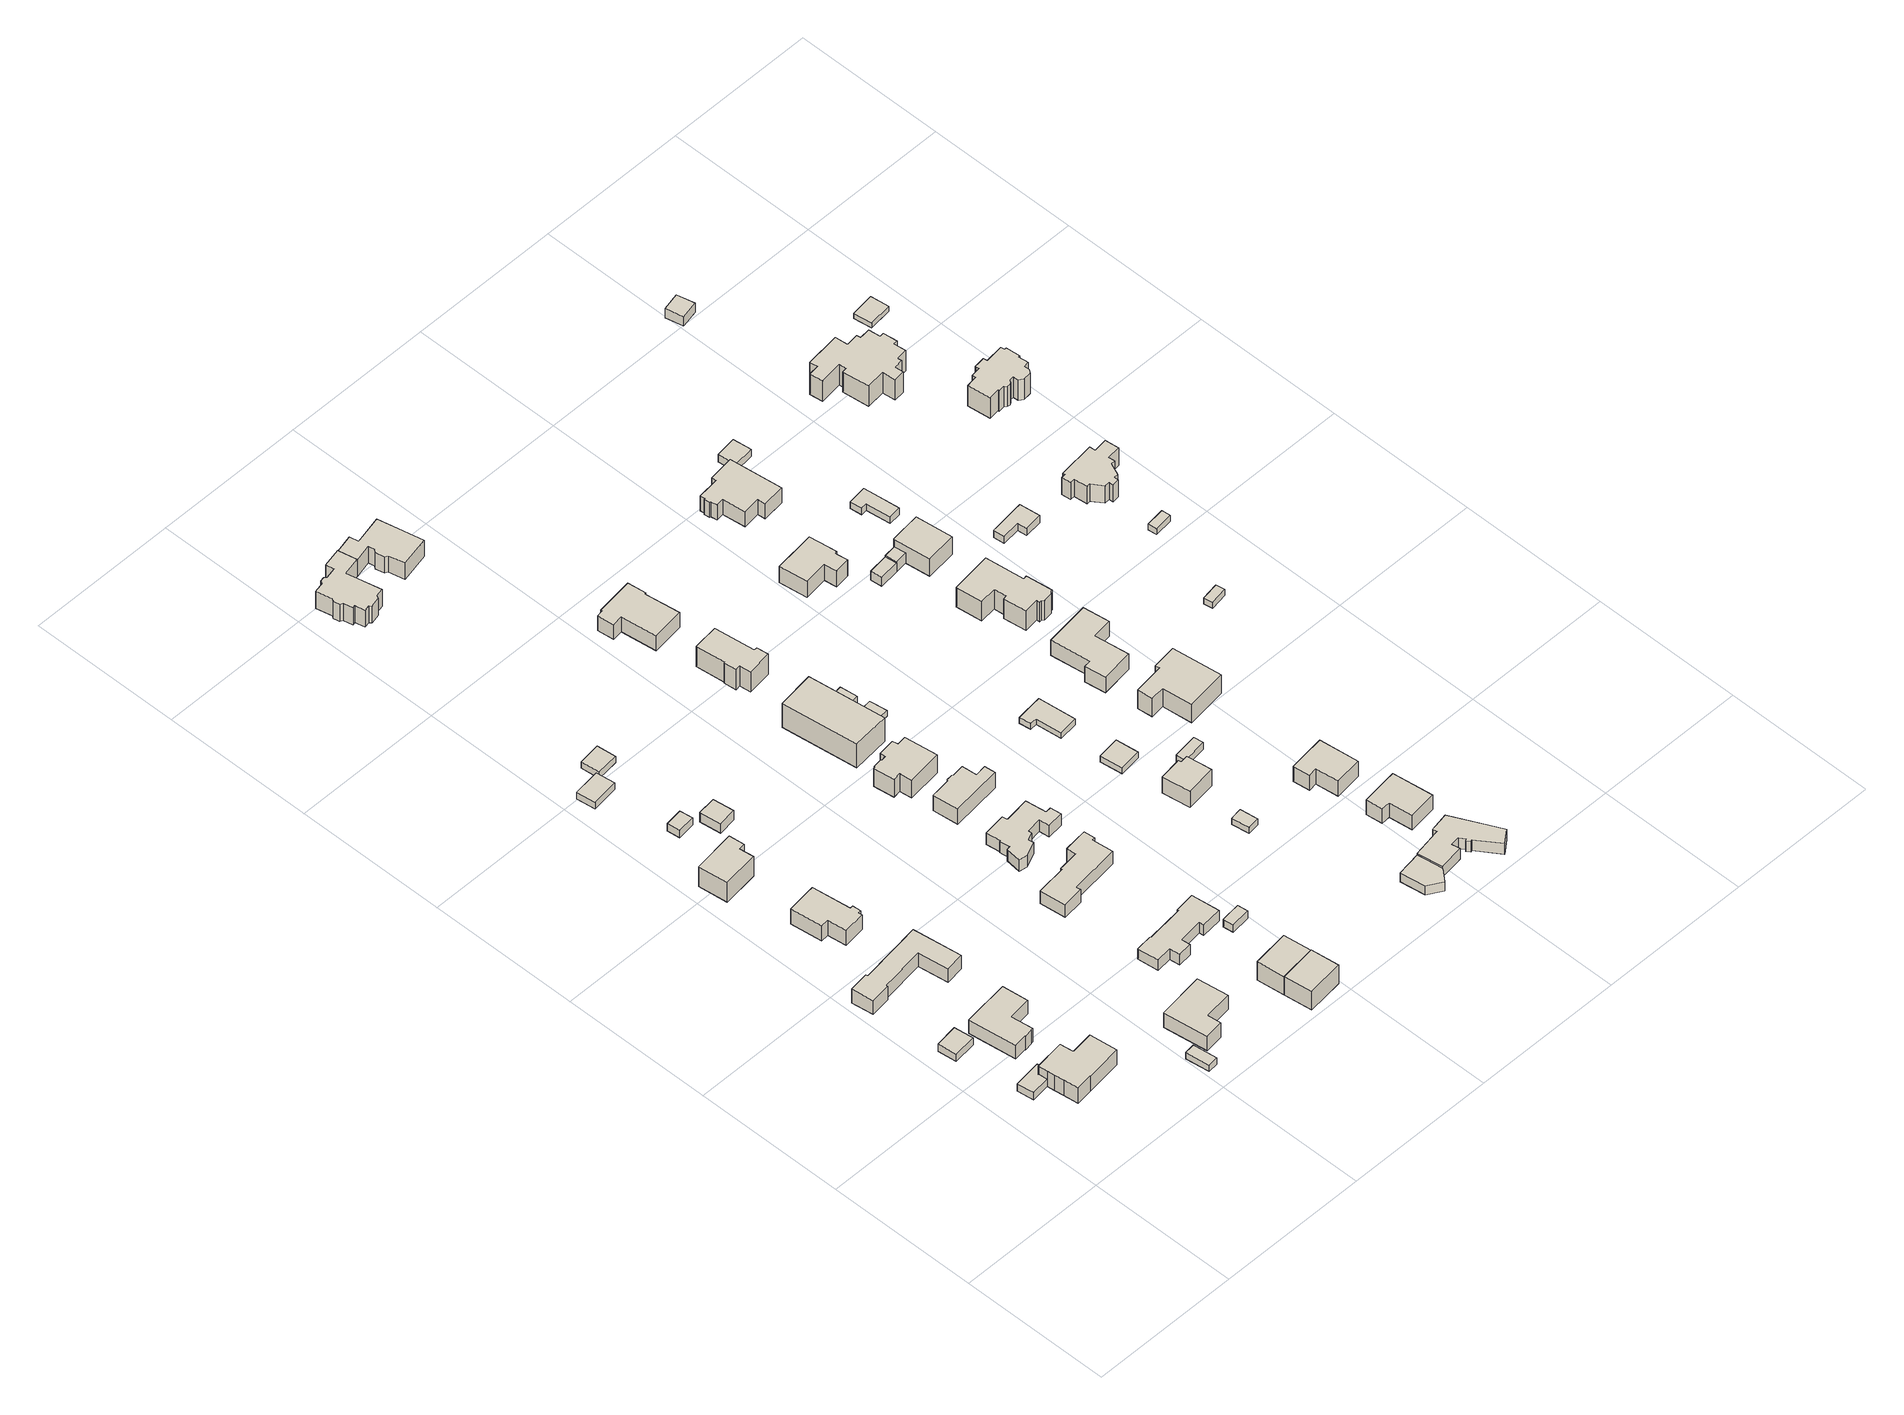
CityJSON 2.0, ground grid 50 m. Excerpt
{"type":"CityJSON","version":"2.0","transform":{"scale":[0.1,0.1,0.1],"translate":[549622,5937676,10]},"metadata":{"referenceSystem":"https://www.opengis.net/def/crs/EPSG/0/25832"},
"CityObjects":{
"building1":{"type":"Building","attributes":{"Gemeindeschluessel":"02200227","Geometrietyp2DReferenz":"3000","BezugspunktDach":"2000","function":"31001_2460","measuredHeight":3.03,"storeysAboveGround":1},"address":[{"country":"Germany","locality":"Hamburg","thoroughfareName":"Tannhäuserweg","postcode":"22559"}],"geometry":[{"type":"Solid","lod":"1","boundaries":[[[[0,1,2,3,4,5]],[[6,7,8,9,10,11]],[[4,6,11,5]],[[3,7,6,4]],[[2,8,7,3]],[[1,9,8,2]],[[0,10,9,1]],[[5,11,10,0]]]]}]},
"building2":{"type":"Building","attributes":{"Gemeindeschluessel":"02200227","Geometrietyp2DReferenz":"3000","BezugspunktDach":"2000","function":"31001_2460","measuredHeight":2.85,"storeysAboveGround":1},"address":[{"country":"Germany","locality":"Hamburg","thoroughfareName":"Tannhäuserweg","postcode":"22559"}],"geometry":[{"type":"Solid","lod":"1","boundaries":[[[[12,13,14,15]],[[16,17,18,19]],[[14,16,19,15]],[[13,17,16,14]],[[12,18,17,13]],[[15,19,18,12]]]]}]},
"building3":{"type":"Building","attributes":{"Gemeindeschluessel":"02200227","Geometrietyp2DReferenz":"3000","BezugspunktDach":"2000","function":"31001_1010","measuredHeight":6.19,"storeysAboveGround":2},"address":[{"country":"Germany","locality":"Hamburg","thoroughfareNumber":"2b","thoroughfareName":"Tannhäuserweg","postcode":"22559"}],"geometry":[{"type":"Solid","lod":"1","boundaries":[[[[20,21,22,23,24,25,26,27,28,29,30]],[[31,32,33,34,35,36,37,38,39,40,41]],[[29,31,41,30]],[[28,32,31,29]],[[27,33,32,28]],[[26,34,33,27]],[[25,35,34,26]],[[24,36,35,25]],[[23,37,36,24]],[[22,38,37,23]],[[21,39,38,22]],[[20,40,39,21]],[[30,41,40,20]]]]}]},
"building4":{"type":"Building","attributes":{"Gemeindeschluessel":"02200227","Geometrietyp2DReferenz":"3000","BezugspunktDach":"2000","function":"31001_1010","measuredHeight":6.66,"storeysAboveGround":2},"address":[{"country":"Germany","locality":"Hamburg","thoroughfareNumber":"2a","thoroughfareName":"Tannhäuserweg","postcode":"22559"}],"geometry":[{"type":"Solid","lod":"1","boundaries":[[[[42,43,44,45,46,47,48,49,50,51]],[[52,53,54,55,56,57,58,59,60,61]],[[50,52,61,51]],[[49,53,52,50]],[[48,54,53,49]],[[47,55,54,48]],[[46,56,55,47]],[[45,57,56,46]],[[44,58,57,45]],[[43,59,58,44]],[[42,60,59,43]],[[51,61,60,42]]]]}]},
"building5":{"type":"Building","attributes":{"Gemeindeschluessel":"02200227","Geometrietyp2DReferenz":"3000","BezugspunktDach":"2000","function":"31001_1100","measuredHeight":6.94,"storeysAboveGround":1},"address":[{"country":"Germany","locality":"Hamburg","thoroughfareNumber":"2","thoroughfareName":"Tannhäuserweg","postcode":"22559"}],"geometry":[{"type":"Solid","lod":"1","boundaries":[[[[62,63,64,65,66,67,68,69,70,71]],[[72,73,74,75,76,77,78,79,80,81]],[[70,72,81,71]],[[69,73,72,70]],[[68,74,73,69]],[[67,75,74,68]],[[66,76,75,67]],[[65,77,76,66]],[[64,78,77,65]],[[63,79,78,64]],[[62,80,79,63]],[[71,81,80,62]]]]}]},
"building6":{"type":"Building","attributes":{"Gemeindeschluessel":"02200227","Geometrietyp2DReferenz":"3000","BezugspunktDach":"2000","function":"31001_1010","measuredHeight":6.03,"storeysAboveGround":2},"address":[{"country":"Germany","locality":"Hamburg","thoroughfareNumber":"4","thoroughfareName":"Tannhäuserweg","postcode":"22559"}],"geometry":[{"type":"Solid","lod":"1","boundaries":[[[[82,83,84,85,86,87,88,89,90,91]],[[92,93,94,95,96,97,98,99,100,101]],[[90,92,101,91]],[[89,93,92,90]],[[88,94,93,89]],[[87,95,94,88]],[[86,96,95,87]],[[85,97,96,86]],[[84,98,97,85]],[[83,99,98,84]],[[82,100,99,83]],[[91,101,100,82]]]]}]},
"building7":{"type":"Building","attributes":{"Gemeindeschluessel":"02200227","Geometrietyp2DReferenz":"3000","BezugspunktDach":"2000","function":"31001_2460","measuredHeight":2.56,"storeysAboveGround":1},"address":[{"country":"Germany","locality":"Hamburg","thoroughfareName":"Rheingoldweg","postcode":"22559"}],"geometry":[{"type":"Solid","lod":"1","boundaries":[[[[102,103,104,105]],[[106,107,108,109]],[[104,106,109,105]],[[103,107,106,104]],[[102,108,107,103]],[[105,109,108,102]]]]}]},
"building8":{"type":"Building","attributes":{"Gemeindeschluessel":"02200227","Geometrietyp2DReferenz":"3000","BezugspunktDach":"2000","function":"31001_1010","measuredHeight":10.79,"storeysAboveGround":1},"address":[{"country":"Germany","locality":"Hamburg","thoroughfareNumber":"6","thoroughfareName":"Tannhäuserweg","postcode":"22559"}],"geometry":[{"type":"Solid","lod":"1","boundaries":[[[[110,111,112,113,114,115]],[[116,117,118,119,120,121]],[[114,116,121,115]],[[113,117,116,114]],[[112,118,117,113]],[[111,119,118,112]],[[110,120,119,111]],[[115,121,120,110]]]]}]},
"building9":{"type":"Building","attributes":{"Gemeindeschluessel":"02200227","Geometrietyp2DReferenz":"3000","BezugspunktDach":"2000","function":"31001_1010","measuredHeight":7.44,"storeysAboveGround":1},"address":[{"country":"Germany","locality":"Hamburg","thoroughfareNumber":"16","thoroughfareName":"Rheingoldweg","postcode":"22559"}],"geometry":[{"type":"Solid","lod":"1","boundaries":[[[[122,123,124,125,126,127]],[[128,129,130,131,132,133]],[[126,128,133,127]],[[125,129,128,126]],[[124,130,129,125]],[[123,131,130,124]],[[122,132,131,123]],[[127,133,132,122]]]]}]},
"building10":{"type":"Building","attributes":{"Gemeindeschluessel":"02200227","Geometrietyp2DReferenz":"3000","BezugspunktDach":"2000","function":"31001_1310","measuredHeight":2.93,"storeysAboveGround":1},"address":[{"country":"Germany","locality":"Hamburg","thoroughfareName":"Tannhäuserweg","postcode":"22559"}],"geometry":[{"type":"Solid","lod":"1","boundaries":[[[[134,135,136,137]],[[138,139,140,141]],[[136,138,141,137]],[[135,139,138,136]],[[134,140,139,135]],[[137,141,140,134]]]]}]},
"building11":{"type":"Building","attributes":{"Gemeindeschluessel":"02200227","Geometrietyp2DReferenz":"3000","BezugspunktDach":"2000","function":"31001_2460","measuredHeight":2.68,"storeysAboveGround":1},"address":[{"country":"Germany","locality":"Hamburg","thoroughfareName":"Tannhäuserweg","postcode":"22559"}],"geometry":[{"type":"Solid","lod":"1","boundaries":[[[[142,143,144,145]],[[146,147,148,149]],[[144,146,149,145]],[[143,147,146,144]],[[142,148,147,143]],[[145,149,148,142]]]]}]},
"building12":{"type":"Building","attributes":{"Gemeindeschluessel":"02200227","Geometrietyp2DReferenz":"3000","BezugspunktDach":"2000","function":"31001_2460","measuredHeight":4.9,"storeysAboveGround":1},"address":[{"country":"Germany","locality":"Hamburg","thoroughfareName":"Tannhäuserweg","postcode":"22559"}],"geometry":[{"type":"Solid","lod":"1","boundaries":[[[[150,151,152,153]],[[154,155,156,157]],[[152,154,157,153]],[[151,155,154,152]],[[150,156,155,151]],[[153,157,156,150]]]]}]},
"building13":{"type":"Building","attributes":{"Gemeindeschluessel":"02200227","Geometrietyp2DReferenz":"3000","BezugspunktDach":"2000","function":"31001_2460","measuredHeight":2.55,"storeysAboveGround":1},"address":[{"country":"Germany","locality":"Hamburg","thoroughfareName":"Tannhäuserweg","postcode":"22559"}],"geometry":[{"type":"Solid","lod":"1","boundaries":[[[[158,159,160,161]],[[162,163,164,165]],[[160,162,165,161]],[[159,163,162,160]],[[158,164,163,159]],[[161,165,164,158]]]]}]},
"building14":{"type":"Building","attributes":{"Gemeindeschluessel":"02200227","Geometrietyp2DReferenz":"3000","BezugspunktDach":"2000","function":"31001_1010","measuredHeight":5.07,"storeysAboveGround":1},"address":[{"country":"Germany","locality":"Hamburg","thoroughfareNumber":"5","thoroughfareName":"Nibelungenweg","postcode":"22559"}],"geometry":[{"type":"Solid","lod":"1","boundaries":[[[[166,167,168,169,170,171,172,173,174,175,176,177,178,179]],[[180,181,182,183,184,185,186,187,188,189,190,191,192,193]],[[178,180,193,179]],[[177,181,180,178]],[[176,182,181,177]],[[175,183,182,176]],[[174,184,183,175]],[[173,185,184,174]],[[172,186,185,173]],[[171,187,186,172]],[[170,188,187,171]],[[169,189,188,170]],[[168,190,189,169]],[[167,191,190,168]],[[166,192,191,167]],[[179,193,192,166]]]]}]},
"building15":{"type":"Building","attributes":{"Gemeindeschluessel":"02200227","Geometrietyp2DReferenz":"3000","BezugspunktDach":"2000","function":"31001_1010","measuredHeight":10.36,"storeysAboveGround":1},"address":[{"country":"Germany","locality":"Hamburg","thoroughfareNumber":"1a","thoroughfareName":"Nibelungenweg","postcode":"22559"}],"geometry":[{"type":"Solid","lod":"1","boundaries":[[[[194,195,196,197]],[[198,199,200,201]],[[196,198,201,197]],[[195,199,198,196]],[[194,200,199,195]],[[197,201,200,194]]]]}]},
"building16":{"type":"Building","attributes":{"Gemeindeschluessel":"02200227","Geometrietyp2DReferenz":"3000","BezugspunktDach":"2000","function":"31001_1010","measuredHeight":10.41,"storeysAboveGround":1},"address":[{"country":"Germany","locality":"Hamburg","thoroughfareNumber":"1b","thoroughfareName":"Nibelungenweg","postcode":"22559"}],"geometry":[{"type":"Solid","lod":"1","boundaries":[[[[202,194,197,203]],[[204,205,206,207]],[[197,204,207,203]],[[194,205,204,197]],[[202,206,205,194]],[[203,207,206,202]]]]}]},
"building17":{"type":"Building","attributes":{"Gemeindeschluessel":"02200227","Geometrietyp2DReferenz":"3000","BezugspunktDach":"2000","function":"31001_1100","measuredHeight":6.55,"storeysAboveGround":1},"address":[{"country":"Germany","locality":"Hamburg","thoroughfareNumber":"9","thoroughfareName":"Nibelungenweg","postcode":"22559"}],"geometry":[{"type":"Solid","lod":"1","boundaries":[[[[208,209,210,211,212,213,214,215,216,217,218,219]],[[220,221,222,223,224,225,226,227,228,229,230,231]],[[218,220,231,219]],[[217,221,220,218]],[[216,222,221,217]],[[215,223,222,216]],[[214,224,223,215]],[[213,225,224,214]],[[212,226,225,213]],[[211,227,226,212]],[[210,228,227,211]],[[209,229,228,210]],[[208,230,229,209]],[[219,231,230,208]]]]}]},
"building18":{"type":"Building","attributes":{"Gemeindeschluessel":"02200227","Geometrietyp2DReferenz":"3000","BezugspunktDach":"2000","function":"31001_1100","measuredHeight":9.33,"storeysAboveGround":1},"address":[{"country":"Germany","locality":"Hamburg","thoroughfareNumber":"6b","thoroughfareName":"Lohengrinweg","postcode":"22559"}],"geometry":[{"type":"Solid","lod":"1","boundaries":[[[[232,233,234,235,236,237,238,239,240,241,242,243,244,245,246,247,248,249,250,251,252,253]],[[254,255,256,257,258,259,260,261,262,263,264,265,266,267,268,269,270,271,272,273,274,275]],[[252,254,275,253]],[[251,255,254,252]],[[250,256,255,251]],[[249,257,256,250]],[[248,258,257,249]],[[247,259,258,248]],[[246,260,259,247]],[[245,261,260,246]],[[244,262,261,245]],[[243,263,262,244]],[[242,264,263,243]],[[241,265,264,242]],[[240,266,265,241]],[[239,267,266,240]],[[238,268,267,239]],[[237,269,268,238]],[[236,270,269,237]],[[235,271,270,236]],[[234,272,271,235]],[[233,273,272,234]],[[232,274,273,233]],[[253,275,274,232]]]]}]},
"building19":{"type":"Building","attributes":{"Gemeindeschluessel":"02200227","Geometrietyp2DReferenz":"3000","BezugspunktDach":"2000","function":"31001_2460","measuredHeight":3.22,"storeysAboveGround":1},"address":[{"country":"Germany","locality":"Hamburg","thoroughfareName":"Nibelungenweg","postcode":"22559"}],"geometry":[{"type":"Solid","lod":"1","boundaries":[[[[276,277,278,279]],[[280,281,282,283]],[[278,280,283,279]],[[277,281,280,278]],[[276,282,281,277]],[[279,283,282,276]]]]}]},
"building20":{"type":"Building","attributes":{"Gemeindeschluessel":"02200227","Geometrietyp2DReferenz":"3000","BezugspunktDach":"2000","function":"31001_1100","measuredHeight":6.82,"storeysAboveGround":1},"address":[{"country":"Germany","locality":"Hamburg","thoroughfareNumber":"11","thoroughfareName":"Nibelungenweg","postcode":"22559"}],"geometry":[{"type":"Solid","lod":"1","boundaries":[[[[284,285,286,287,288,289,290,291,292,293,294,295,296,297,298,299,300,301,302]],[[303,304,305,306,307,308,309,310,311,312,313,314,315,316,317,318,319,320,321]],[[301,303,321,302]],[[300,304,303,301]],[[299,305,304,300]],[[298,306,305,299]],[[297,307,306,298]],[[296,308,307,297]],[[295,309,308,296]],[[294,310,309,295]],[[293,311,310,294]],[[292,312,311,293]],[[291,313,312,292]],[[290,314,313,291]],[[289,315,314,290]],[[288,316,315,289]],[[287,317,316,288]],[[286,318,317,287]],[[285,319,318,286]],[[284,320,319,285]],[[302,321,320,284]]]]}]},
"building21":{"type":"Building","attributes":{"Gemeindeschluessel":"02200227","Geometrietyp2DReferenz":"3000","BezugspunktDach":"2000","function":"31001_1100","measuredHeight":8.27,"storeysAboveGround":1},"address":[{"country":"Germany","locality":"Hamburg","thoroughfareNumber":"13","thoroughfareName":"Nibelungenweg","postcode":"22559"}],"geometry":[{"type":"Solid","lod":"1","boundaries":[[[[322,323,324,325,326,327,328,329,330,331]],[[332,333,334,335,336,337,338,339,340,341]],[[330,332,341,331]],[[329,333,332,330]],[[328,334,333,329]],[[327,335,334,328]],[[326,336,335,327]],[[325,337,336,326]],[[324,338,337,325]],[[323,339,338,324]],[[322,340,339,323]],[[331,341,340,322]]]]}]},
"building22":{"type":"Building","attributes":{"Gemeindeschluessel":"02200227","Geometrietyp2DReferenz":"3000","BezugspunktDach":"2000","function":"31001_1100","measuredHeight":9.52,"storeysAboveGround":2},"address":[{"country":"Germany","locality":"Hamburg","thoroughfareNumber":"15","thoroughfareName":"Nibelungenweg","postcode":"22559"}],"geometry":[{"type":"Solid","lod":"1","boundaries":[[[[342,343,344,345,346,347,348,349,350,351,352,353,354,355]],[[356,357,358,359,360,361,362,363,364,365,366,367,368,369]],[[354,356,369,355]],[[353,357,356,354]],[[352,358,357,353]],[[351,359,358,352]],[[350,360,359,351]],[[349,361,360,350]],[[348,362,361,349]],[[347,363,362,348]],[[346,364,363,347]],[[345,365,364,346]],[[344,366,365,345]],[[343,367,366,344]],[[342,368,367,343]],[[355,369,368,342]]]]}]},
"building23":{"type":"Building","attributes":{"Gemeindeschluessel":"02200227","Geometrietyp2DReferenz":"3000","BezugspunktDach":"2000","function":"31001_1010","measuredHeight":11.63,"storeysAboveGround":2},"address":[{"country":"Germany","locality":"Hamburg","thoroughfareNumber":"17a","thoroughfareName":"Nibelungenweg","postcode":"22559"}],"geometry":[{"type":"Solid","lod":"1","boundaries":[[[[370,371,372,373]],[[374,375,376,377]],[[372,374,377,373]],[[371,375,374,372]],[[370,376,375,371]],[[373,377,376,370]]]]}]},
"building24":{"type":"Building","attributes":{"Gemeindeschluessel":"02200227","Geometrietyp2DReferenz":"3000","BezugspunktDach":"2000","function":"31001_1100","measuredHeight":9.35,"storeysAboveGround":1},"address":[{"country":"Germany","locality":"Hamburg","thoroughfareNumber":"6a","thoroughfareName":"Lohengrinweg","postcode":"22559"}],"geometry":[{"type":"Solid","lod":"1","boundaries":[[[[378,379,380,381,382,383,384,385,386,387,388,389]],[[390,391,392,393,394,395,396,397,398,399,400,401]],[[388,390,401,389]],[[387,391,390,388]],[[386,392,391,387]],[[385,393,392,386]],[[384,394,393,385]],[[383,395,394,384]],[[382,396,395,383]],[[381,397,396,382]],[[380,398,397,381]],[[379,399,398,380]],[[378,400,399,379]],[[389,401,400,378]]]]}]},
"building25":{"type":"Building","attributes":{"Gemeindeschluessel":"02200227","Geometrietyp2DReferenz":"3000","BezugspunktDach":"2000","function":"31001_1010","measuredHeight":10.53,"storeysAboveGround":1},"address":[{"country":"Germany","locality":"Hamburg","thoroughfareNumber":"19","thoroughfareName":"Nibelungenweg","postcode":"22559"}],"geometry":[{"type":"Solid","lod":"1","boundaries":[[[[402,403,404,405,406,407,408,409,410,411]],[[412,413,414,415,416,417,418,419,420,421]],[[410,412,421,411]],[[409,413,412,410]],[[408,414,413,409]],[[407,415,414,408]],[[406,416,415,407]],[[405,417,416,406]],[[404,418,417,405]],[[403,419,418,404]],[[402,420,419,403]],[[411,421,420,402]]]]}]},
"building26":{"type":"Building","attributes":{"Gemeindeschluessel":"02200227","Geometrietyp2DReferenz":"3000","BezugspunktDach":"2000","function":"31001_1010","measuredHeight":9.12,"storeysAboveGround":1},"address":[{"country":"Germany","locality":"Hamburg","thoroughfareNumber":"21","thoroughfareName":"Nibelungenweg","postcode":"22559"}],"geometry":[{"type":"Solid","lod":"1","boundaries":[[[[422,423,424,425,426,427,428,429,430,431]],[[432,433,434,435,436,437,438,439,440,441]],[[430,432,441,431]],[[429,433,432,430]],[[428,434,433,429]],[[427,435,434,428]],[[426,436,435,427]],[[425,437,436,426]],[[424,438,437,425]],[[423,439,438,424]],[[422,440,439,423]],[[431,441,440,422]]]]}]},
"building27":{"type":"Building","attributes":{"Gemeindeschluessel":"02200227","Geometrietyp2DReferenz":"3000","BezugspunktDach":"2000","function":"31001_2460","measuredHeight":2.29,"storeysAboveGround":1},"address":[{"country":"Germany","locality":"Hamburg","thoroughfareName":"Nibelungenweg","postcode":"22559"}],"geometry":[{"type":"Solid","lod":"1","boundaries":[[[[442,443,444,445]],[[446,447,448,449]],[[444,446,449,445]],[[443,447,446,444]],[[442,448,447,443]],[[445,449,448,442]]]]}]},
"building28":{"type":"Building","attributes":{"Gemeindeschluessel":"02200227","Geometrietyp2DReferenz":"3000","BezugspunktDach":"2000","function":"31001_2460","measuredHeight":2.49,"storeysAboveGround":1},"address":[{"country":"Germany","locality":"Hamburg","thoroughfareName":"Nibelungenweg","postcode":"22559"}],"geometry":[{"type":"Solid","lod":"1","boundaries":[[[[450,451,452,453]],[[454,455,456,457]],[[452,454,457,453]],[[451,455,454,452]],[[450,456,455,451]],[[453,457,456,450]]]]}]},
"building29":{"type":"Building","attributes":{"Gemeindeschluessel":"02200227","Geometrietyp2DReferenz":"3000","BezugspunktDach":"2000","function":"31001_2460","measuredHeight":2.45,"storeysAboveGround":1},"address":[{"country":"Germany","locality":"Hamburg","thoroughfareName":"Nibelungenweg","postcode":"22559"}],"geometry":[{"type":"Solid","lod":"1","boundaries":[[[[458,459,460,461]],[[462,463,464,465]],[[460,462,465,461]],[[459,463,462,460]],[[458,464,463,459]],[[461,465,464,458]]]]}]},
"building30":{"type":"Building","attributes":{"Gemeindeschluessel":"02200227","Geometrietyp2DReferenz":"3000","BezugspunktDach":"2000","function":"31001_1010","measuredHeight":3.54,"storeysAboveGround":1},"address":[{"country":"Germany","locality":"Hamburg","thoroughfareName":"Nibelungenweg","postcode":"22559"}],"geometry":[{"type":"Solid","lod":"1","boundaries":[[[[466,467,468,469,470]],[[471,472,473,474,475]],[[469,471,475,470]],[[468,472,471,469]],[[467,473,472,468]],[[466,474,473,467]],[[470,475,474,466]]]]}]},
"building31":{"type":"Building","attributes":{"Gemeindeschluessel":"02200227","Geometrietyp2DReferenz":"3000","BezugspunktDach":"2000","function":"31001_1010","measuredHeight":9.12,"storeysAboveGround":1},"address":[{"country":"Germany","locality":"Hamburg","thoroughfareNumber":"10","thoroughfareName":"Nibelungenweg","postcode":"22559"}],"geometry":[{"type":"Solid","lod":"1","boundaries":[[[[476,477,478,479,480,481]],[[482,483,484,485,486,487]],[[480,482,487,481]],[[479,483,482,480]],[[478,484,483,479]],[[477,485,484,478]],[[476,486,485,477]],[[481,487,486,476]]]]}]},
"building32":{"type":"Building","attributes":{"Gemeindeschluessel":"02200227","Geometrietyp2DReferenz":"3000","BezugspunktDach":"2000","function":"31001_2460","measuredHeight":2.41,"storeysAboveGround":1},"address":[{"country":"Germany","locality":"Hamburg","thoroughfareName":"Nibelungenweg","postcode":"22559"}],"geometry":[{"type":"Solid","lod":"1","boundaries":[[[[488,489,490,491]],[[492,493,494,495]],[[490,492,495,491]],[[489,493,492,490]],[[488,494,493,489]],[[491,495,494,488]]]]}]},
"building33":{"type":"Building","attributes":{"Gemeindeschluessel":"02200227","Geometrietyp2DReferenz":"3000","BezugspunktDach":"2000","function":"31001_1100","measuredHeight":2.36,"storeysAboveGround":1},"address":[{"country":"Germany","locality":"Hamburg","thoroughfareName":"Nibelungenweg","postcode":"22559"}],"geometry":[{"type":"Solid","lod":"1","boundaries":[[[[496,497,498,499,500,501]],[[502,503,504,505,506,507]],[[500,502,507,501]],[[499,503,502,500]],[[498,504,503,499]],[[497,505,504,498]],[[496,506,505,497]],[[501,507,506,496]]]]}]},
"building34":{"type":"Building","attributes":{"Gemeindeschluessel":"02200227","Geometrietyp2DReferenz":"3000","BezugspunktDach":"2000","function":"31001_2460","measuredHeight":2.76,"storeysAboveGround":1},"address":[{"country":"Germany","locality":"Hamburg","thoroughfareName":"Nibelungenweg","postcode":"22559"}],"geometry":[{"type":"Solid","lod":"1","boundaries":[[[[508,509,510,511]],[[512,513,514,515]],[[510,512,515,511]],[[509,513,512,510]],[[508,514,513,509]],[[511,515,514,508]]]]}]},
"building35":{"type":"Building","attributes":{"Gemeindeschluessel":"02200227","Geometrietyp2DReferenz":"3000","BezugspunktDach":"2000","function":"31001_1010","measuredHeight":6.09,"storeysAboveGround":2},"address":[{"country":"Germany","locality":"Hamburg","thoroughfareNumber":"4","thoroughfareName":"Nibelungenweg","postcode":"22559"}],"geometry":[{"type":"Solid","lod":"1","boundaries":[[[[516,517,518,519,520,521,467,466,522,523,524,525,526,527]],[[528,529,530,531,532,533,534,535,536,537,538,539,540,541]],[[526,528,541,527]],[[525,529,528,526]],[[524,530,529,525]],[[523,531,530,524]],[[522,532,531,523]],[[466,533,532,522]],[[467,534,533,466]],[[521,535,534,467]],[[520,536,535,521]],[[519,537,536,520]],[[518,538,537,519]],[[517,539,538,518]],[[516,540,539,517]],[[527,541,540,516]]]]}]},
"building36":{"type":"Building","attributes":{"Gemeindeschluessel":"02200227","Geometrietyp2DReferenz":"3000","BezugspunktDach":"2000","function":"31001_1010","measuredHeight":6.97,"storeysAboveGround":2},"address":[{"country":"Germany","locality":"Hamburg","thoroughfareNumber":"6","thoroughfareName":"Nibelungenweg","postcode":"22559"}],"geometry":[{"type":"Solid","lod":"1","boundaries":[[[[542,543,544,545,546,547]],[[548,549,550,551,552,553]],[[546,548,553,547]],[[545,549,548,546]],[[544,550,549,545]],[[543,551,550,544]],[[542,552,551,543]],[[547,553,552,542]]]]}]},
"building37":{"type":"Building","attributes":{"Gemeindeschluessel":"02200227","Geometrietyp2DReferenz":"3000","BezugspunktDach":"2000","function":"31001_1010","measuredHeight":8.44,"storeysAboveGround":1},"address":[{"country":"Germany","locality":"Hamburg","thoroughfareNumber":"8","thoroughfareName":"Nibelungenweg","postcode":"22559"}],"geometry":[{"type":"Solid","lod":"1","boundaries":[[[[554,555,556,557,558,559]],[[560,561,562,563,564,565]],[[558,560,565,559]],[[557,561,560,558]],[[556,562,561,557]],[[555,563,562,556]],[[554,564,563,555]],[[559,565,564,554]]]]}]},
"building38":{"type":"Building","attributes":{"Gemeindeschluessel":"02200227","Geometrietyp2DReferenz":"3000","BezugspunktDach":"2000","function":"31001_1010","measuredHeight":8.26,"storeysAboveGround":1},"address":[{"country":"Germany","locality":"Hamburg","thoroughfareNumber":"24","thoroughfareName":"Nibelungenweg","postcode":"22559"}],"geometry":[{"type":"Solid","lod":"1","boundaries":[[[[566,567,568,569,570,571,572,573]],[[574,575,576,577,578,579,580,581]],[[572,574,581,573]],[[571,575,574,572]],[[570,576,575,571]],[[569,577,576,570]],[[568,578,577,569]],[[567,579,578,568]],[[566,580,579,567]],[[573,581,580,566]]]]}]},
"building39":{"type":"Building","attributes":{"Gemeindeschluessel":"02200227","Geometrietyp2DReferenz":"3000","BezugspunktDach":"2000","function":"31001_1010","measuredHeight":9.87,"storeysAboveGround":1},"address":[{"country":"Germany","locality":"Hamburg","thoroughfareNumber":"12","thoroughfareName":"Nibelungenweg","postcode":"22559"}],"geometry":[{"type":"Solid","lod":"1","boundaries":[[[[582,583,584,585,586,587,588,589]],[[590,591,592,593,594,595,596,597]],[[588,590,597,589]],[[587,591,590,588]],[[586,592,591,587]],[[585,593,592,586]],[[584,594,593,585]],[[583,595,594,584]],[[582,596,595,583]],[[589,597,596,582]]]]}]},
"building40":{"type":"Building","attributes":{"Gemeindeschluessel":"02200227","Geometrietyp2DReferenz":"3000","BezugspunktDach":"2000","function":"31001_1010","measuredHeight":7.34,"storeysAboveGround":1},"address":[{"country":"Germany","locality":"Hamburg","thoroughfareNumber":"14","thoroughfareName":"Nibelungenweg","postcode":"22559"}],"geometry":[{"type":"Solid","lod":"1","boundaries":[[[[598,599,600,601,602,603,604,605]],[[606,607,608,609,610,611,612,613]],[[604,606,613,605]],[[603,607,606,604]],[[602,608,607,603]],[[601,609,608,602]],[[600,610,609,601]],[[599,611,610,600]],[[598,612,611,599]],[[605,613,612,598]]]]}]},
"building41":{"type":"Building","attributes":{"Gemeindeschluessel":"02200227","Geometrietyp2DReferenz":"3000","BezugspunktDach":"2000","function":"31001_2460","measuredHeight":4.61,"storeysAboveGround":1},"address":[{"country":"Germany","locality":"Hamburg","thoroughfareName":"Nibelungenweg","postcode":"22559"}],"geometry":[{"type":"Solid","lod":"1","boundaries":[[[[614,615,616,617]],[[618,619,620,621]],[[616,618,621,617]],[[615,619,618,616]],[[614,620,619,615]],[[617,621,620,614]]]]}]},
"building42":{"type":"Building","attributes":{"Gemeindeschluessel":"02200227","Geometrietyp2DReferenz":"3000","BezugspunktDach":"2000","function":"31001_1010","measuredHeight":8.51,"storeysAboveGround":1},"address":[{"country":"Germany","locality":"Hamburg","thoroughfareNumber":"26","thoroughfareName":"Nibelungenweg","postcode":"22559"}],"geometry":[{"type":"Solid","lod":"1","boundaries":[[[[622,623,624,625,626,627,628,629,630,631,632,633,634,635]],[[636,637,638,639,640,641,642,643,644,645,646,647,648,649]],[[634,636,649,635]],[[633,637,636,634]],[[632,638,637,633]],[[631,639,638,632]],[[630,640,639,631]],[[629,641,640,630]],[[628,642,641,629]],[[627,643,642,628]],[[626,644,643,627]],[[625,645,644,626]],[[624,646,645,625]],[[623,647,646,624]],[[622,648,647,623]],[[635,649,648,622]]]]}]},
"building43":{"type":"Building","attributes":{"Gemeindeschluessel":"02200227","Geometrietyp2DReferenz":"3000","BezugspunktDach":"2000","function":"31001_1010","measuredHeight":10.11,"storeysAboveGround":1},"address":[{"country":"Germany","locality":"Hamburg","thoroughfareNumber":"22","thoroughfareName":"Nibelungenweg","postcode":"22559"}],"geometry":[{"type":"Solid","lod":"1","boundaries":[[[[650,651,652,653,654,655,656,657,658,659,660,661,662,663,664,665]],[[666,667,668,669,670,671,672,673,674,675,676,677,678,679,680,681]],[[664,666,681,665]],[[663,667,666,664]],[[662,668,667,663]],[[661,669,668,662]],[[660,670,669,661]],[[659,671,670,660]],[[658,672,671,659]],[[657,673,672,658]],[[656,674,673,657]],[[655,675,674,656]],[[654,676,675,655]],[[653,677,676,654]],[[652,678,677,653]],[[651,679,678,652]],[[650,680,679,651]],[[665,681,680,650]]]]}]},
"building44":{"type":"Building","attributes":{"Gemeindeschluessel":"02200227","Geometrietyp2DReferenz":"3000","BezugspunktDach":"2000","function":"31001_1010","measuredHeight":3.98,"storeysAboveGround":1},"address":[{"country":"Germany","locality":"Hamburg","thoroughfareName":"Nibelungenweg","postcode":"22559"}],"geometry":[{"type":"Solid","lod":"1","boundaries":[[[[682,683,684,685]],[[686,687,688,689]],[[684,686,689,685]],[[683,687,686,684]],[[682,688,687,683]],[[685,689,688,682]]]]}]},
"building45":{"type":"Building","attributes":{"Gemeindeschluessel":"02200227","Geometrietyp2DReferenz":"3000","BezugspunktDach":"2000","function":"31001_1010","measuredHeight":9.83,"storeysAboveGround":1},"address":[{"country":"Germany","locality":"Hamburg","thoroughfareNumber":"22a","thoroughfareName":"Nibelungenweg","postcode":"22559"}],"geometry":[{"type":"Solid","lod":"1","boundaries":[[[[690,691,692,693,694]],[[695,696,697,698,699]],[[693,695,699,694]],[[692,696,695,693]],[[691,697,696,692]],[[690,698,697,691]],[[694,699,698,690]]]]}]},
"building46":{"type":"Building","attributes":{"Gemeindeschluessel":"02200227","Geometrietyp2DReferenz":"3000","BezugspunktDach":"2000","function":"31001_2460","measuredHeight":2.96,"storeysAboveGround":1},"address":[{"country":"Germany","locality":"Hamburg","thoroughfareName":"Nibelungenweg","postcode":"22559"}],"geometry":[{"type":"Solid","lod":"1","boundaries":[[[[700,701,702,703]],[[704,705,706,707]],[[702,704,707,703]],[[701,705,704,702]],[[700,706,705,701]],[[703,707,706,700]]]]}]},
"building47":{"type":"Building","attributes":{"Gemeindeschluessel":"02200227","Geometrietyp2DReferenz":"3000","BezugspunktDach":"2000","function":"31001_1100","measuredHeight":2.79,"storeysAboveGround":1},"address":[{"country":"Germany","locality":"Hamburg","thoroughfareName":"Nibelungenweg","postcode":"22559"}],"geometry":[{"type":"Solid","lod":"1","boundaries":[[[[708,709,710,711,712,713]],[[714,715,716,717,718,719]],[[712,714,719,713]],[[711,715,714,712]],[[710,716,715,711]],[[709,717,716,710]],[[708,718,717,709]],[[713,719,718,708]]]]}]},
"building48":{"type":"Building","attributes":{"Gemeindeschluessel":"02200227","Geometrietyp2DReferenz":"3000","BezugspunktDach":"2000","function":"31001_2460","measuredHeight":2.87,"storeysAboveGround":1},"address":[{"country":"Germany","locality":"Hamburg","thoroughfareName":"Sandmoorweg","postcode":"22559"}],"geometry":[{"type":"Solid","lod":"1","boundaries":[[[[720,721,722,723,724,725]],[[726,727,728,729,730,731]],[[724,726,731,725]],[[723,727,726,724]],[[722,728,727,723]],[[721,729,728,722]],[[720,730,729,721]],[[725,731,730,720]]]]}]},
"building49":{"type":"Building","attributes":{"Gemeindeschluessel":"02200227","Geometrietyp2DReferenz":"3000","BezugspunktDach":"2000","function":"31001_2460","measuredHeight":2.43,"storeysAboveGround":1},"address":[{"country":"Germany","locality":"Hamburg","thoroughfareName":"Sandmoorweg","postcode":"22559"}],"geometry":[{"type":"Solid","lod":"1","boundaries":[[[[732,733,734,735]],[[736,737,738,739]],[[734,736,739,735]],[[733,737,736,734]],[[732,738,737,733]],[[735,739,738,732]]]]}]},
"building50":{"type":"Building","attributes":{"Gemeindeschluessel":"02200227","Geometrietyp2DReferenz":"3000","BezugspunktDach":"2000","function":"31001_2460","measuredHeight":2.35,"storeysAboveGround":1},"address":[{"country":"Germany","locality":"Hamburg","thoroughfareName":"Sandmoorweg","postcode":"22559"}],"geometry":[{"type":"Solid","lod":"1","boundaries":[[[[740,741,742,743]],[[744,745,746,747]],[[742,744,747,743]],[[741,745,744,742]],[[740,746,745,741]],[[743,747,746,740]]]]}]},
"building51":{"type":"Building","attributes":{"Gemeindeschluessel":"02200227","Geometrietyp2DReferenz":"3000","BezugspunktDach":"2000","function":"31001_1010","measuredHeight":9.45,"storeysAboveGround":2},"address":[{"country":"Germany","locality":"Hamburg","thoroughfareNumber":"35","thoroughfareName":"Sandmoorweg","postcode":"22559"}],"geometry":[{"type":"Solid","lod":"1","boundaries":[[[[748,749,750,751,752,753,754,755,756,757,758,759,760,761,762,763,764,765,766,767]],[[768,769,770,771,772,773,774,775,776,777,778,779,780,781,782,783,784,785,786,787]],[[766,768,787,767]],[[765,769,768,766]],[[764,770,769,765]],[[763,771,770,764]],[[762,772,771,763]],[[761,773,772,762]],[[760,774,773,761]],[[759,775,774,760]],[[758,776,775,759]],[[757,777,776,758]],[[756,778,777,757]],[[755,779,778,756]],[[754,780,779,755]],[[753,781,780,754]],[[752,782,781,753]],[[751,783,782,752]],[[750,784,783,751]],[[749,785,784,750]],[[748,786,785,749]],[[767,787,786,748]]]]}]},
"building52":{"type":"Building","attributes":{"Gemeindeschluessel":"02200227","Geometrietyp2DReferenz":"3000","BezugspunktDach":"2000","function":"31001_2460","measuredHeight":4.69,"storeysAboveGround":1},"address":[{"country":"Germany","locality":"Hamburg","thoroughfareName":"Sandmoorweg","postcode":"22559"}],"geometry":[{"type":"Solid","lod":"1","boundaries":[[[[788,789,790,791]],[[792,793,794,795]],[[790,792,795,791]],[[789,793,792,790]],[[788,794,793,789]],[[791,795,794,788]]]]}]},
"building53":{"type":"Building","attributes":{"Gemeindeschluessel":"02200227","Geometrietyp2DReferenz":"3000","BezugspunktDach":"2000","function":"31001_1010","measuredHeight":12.9,"storeysAboveGround":2},"address":[{"country":"Germany","locality":"Hamburg","thoroughfareNumber":"39","thoroughfareName":"Sandmoorweg","postcode":"22559"}],"geometry":[{"type":"Solid","lod":"1","boundaries":[[[[796,797,798,799,800,801,802,803,804,805,806,807,808,809,810,811,812,813,814,815,816,817,818,819]],[[820,821,822,823,824,825,826,827,828,829,830,831,832,833,834,835,836,837,838,839,840,841,842,843]],[[818,820,843,819]],[[817,821,820,818]],[[816,822,821,817]],[[815,823,822,816]],[[814,824,823,815]],[[813,825,824,814]],[[812,826,825,813]],[[811,827,826,812]],[[810,828,827,811]],[[809,829,828,810]],[[808,830,829,809]],[[807,831,830,808]],[[806,832,831,807]],[[805,833,832,806]],[[804,834,833,805]],[[803,835,834,804]],[[802,836,835,803]],[[801,837,836,802]],[[800,838,837,801]],[[799,839,838,800]],[[798,840,839,799]],[[797,841,840,798]],[[796,842,841,797]],[[819,843,842,796]]]]}]},
"building54":{"type":"Building","attributes":{"Gemeindeschluessel":"02200227","Geometrietyp2DReferenz":"3000","BezugspunktDach":"2000","function":"31001_1010","measuredHeight":12.56,"storeysAboveGround":2},"address":[{"country":"Germany","locality":"Hamburg","thoroughfareNumber":"37","thoroughfareName":"Sandmoorweg","postcode":"22559"}],"geometry":[{"type":"Solid","lod":"1","boundaries":[[[[844,845,846,847,848,849,850,851,852,853,854,855,856,857,858,859,860,861,862,863,864,865,866,867,868,869,870]],[[871,872,873,874,875,876,877,878,879,880,881,882,883,884,885,886,887,888,889,890,891,892,893,894,895,896,897]],[[869,871,897,870]],[[868,872,871,869]],[[867,873,872,868]],[[866,874,873,867]],[[865,875,874,866]],[[864,876,875,865]],[[863,877,876,864]],[[862,878,877,863]],[[861,879,878,862]],[[860,880,879,861]],[[859,881,880,860]],[[858,882,881,859]],[[857,883,882,858]],[[856,884,883,857]],[[855,885,884,856]],[[854,886,885,855]],[[853,887,886,854]],[[852,888,887,853]],[[851,889,888,852]],[[850,890,889,851]],[[849,891,890,850]],[[848,892,891,849]],[[847,893,892,848]],[[846,894,893,847]],[[845,895,894,846]],[[844,896,895,845]],[[870,897,896,844]]]]}]},
"building55":{"type":"Building","attributes":{"Gemeindeschluessel":"02200227","Geometrietyp2DReferenz":"3000","BezugspunktDach":"2000","function":"31001_2460","measuredHeight":2.16,"storeysAboveGround":1},"address":[{"country":"Germany","locality":"Hamburg","thoroughfareName":"Sandmoorweg","postcode":"22559"}],"geometry":[{"type":"Solid","lod":"1","boundaries":[[[[898,899,900,901]],[[902,903,904,905]],[[900,902,905,901]],[[899,903,902,900]],[[898,904,903,899]],[[901,905,904,898]]]]}]}
},
"vertices":[
[172,386,31],[175,362,31],[148,358,31],[151,328,31],[90,320,31],[83,375,31],[90,320,61],[151,328,61],[148,358,61],[175,362,61],[172,386,61],[83,375,61],
[116,644,28],[124,581,28],[49,572,28],[42,634,28],[49,572,57],[124,581,57],[116,644,57],[42,634,57],
[218,231,32],[164,224,32],[158,273,32],[154,304,32],[151,328,32],[148,358,32],[246,371,32],[252,326,32],[327,336,32],[338,246,32],[220,231,32],[338,246,94],[327,336,94],[252,326,94],[246,371,94],[148,358,94],[151,328,94],[154,304,94],[158,273,94],[164,224,94],[218,231,94],[220,231,94],
[244,472,29],[235,471,29],[236,469,29],[210,465,29],[210,467,29],[167,462,29],[147,619,29],[299,638,29],[309,553,29],[235,543,29],[309,553,83],[299,638,83],[147,619,83],[167,462,83],[210,467,83],[210,465,83],[236,469,83],[235,471,83],[244,472,83],[235,543,83],
[232,891,25],[85,871,25],[86,865,25],[20,856,25],[10,929,25],[75,938,25],[76,931,25],[284,960,25],[306,800,25],[246,791,25],[306,800,80],[284,960,80],[76,931,80],[75,938,80],[10,929,80],[20,856,80],[86,865,80],[85,871,80],[232,891,80],[246,791,80],
[118,1144,26],[105,1249,26],[203,1261,26],[219,1134,26],[229,1135,26],[232,1107,26],[222,1106,26],[224,1094,26],[152,1085,26],[144,1147,26],[152,1085,86],[224,1094,86],[222,1106,86],[232,1107,86],[229,1135,86],[219,1134,86],[203,1261,86],[105,1249,86],[118,1144,86],[144,1147,86],
[517,129,35],[527,50,35],[493,46,35],[483,125,35],[493,46,60],[527,50,60],[517,129,60],[483,125,60],
[182,1497,18],[161,1495,18],[167,1448,18],[49,1433,18],[37,1530,18],[176,1548,18],[37,1530,97],[49,1433,97],[167,1448,97],[161,1495,97],[182,1497,97],[176,1548,97],
[606,111,35],[545,103,35],[525,249,35],[679,269,35],[693,167,35],[601,155,35],[693,167,93],[679,269,93],[525,249,93],[545,103,93],[606,111,93],[601,155,93],
[184,1741,16],[190,1699,16],[132,1692,16],[127,1734,16],[132,1692,45],[190,1699,45],[184,1741,45],[127,1734,45],
[131,2005,15],[139,1943,15],[50,1932,15],[42,1994,15],[50,1932,42],[139,1943,42],[131,2005,42],[42,1994,42],
[279,1630,18],[220,1622,18],[211,1692,18],[270,1699,18],[211,1692,56],[220,1622,56],[279,1630,56],[270,1699,56],
[204,2072,16],[211,2009,16],[139,2001,16],[132,2063,16],[139,2001,41],[211,2009,41],[204,2072,41],[132,2063,41],
[766,380,36],[720,375,36],[716,408,36],[665,403,36],[657,472,36],[710,478,36],[711,475,36],[835,489,36],[834,494,36],[900,502,36],[911,410,36],[844,403,36],[842,419,36],[763,409,36],[842,419,78],[844,403,78],[911,410,78],[900,502,78],[834,494,78],[835,489,78],[711,475,78],[710,478,78],[657,472,78],[665,403,78],[716,408,78],[720,375,78],[766,380,78],[763,409,78],
[961,111,31],[972,19,31],[852,4,31],[840,96,31],[852,4,106],[972,19,106],[961,111,106],[840,96,106],
[949,203,31],[829,188,31],[840,96,105],[961,111,105],[949,203,105],[829,188,105],
[700,728,37],[631,720,37],[621,805,37],[719,816,37],[718,821,37],[786,829,37],[783,860,37],[860,869,37],[864,833,37],[854,832,37],[862,763,37],[698,743,37],[862,763,88],[854,832,88],[864,833,88],[860,869,88],[783,860,88],[786,829,88],[718,821,88],[719,816,88],[621,805,88],[631,720,88],[700,728,88],[698,743,88],
[187,2864,17],[160,2858,17],[156,2849,17],[125,2842,17],[118,2849,17],[100,2845,17],[93,2877,17],[83,2874,17],[76,2905,17],[67,2909,17],[63,2930,17],[69,2937,17],[57,2990,17],[90,2997,17],[94,3006,17],[109,3009,17],[116,3003,17],[152,3011,17],[146,3038,17],[207,3051,17],[220,2990,17],[162,2977,17],[220,2990,85],[207,3051,85],[146,3038,85],[152,3011,85],[116,3003,85],[109,3009,85],[94,3006,85],[90,2997,85],[57,2990,85],[69,2937,85],[63,2930,85],[67,2909,85],[76,2905,85],[83,2874,85],[93,2877,85],[100,2845,85],[118,2849,85],[125,2842,85],[156,2849,85],[160,2858,85],[187,2864,85],[162,2977,85],
[909,354,34],[905,388,34],[969,396,34],[973,362,34],[969,396,64],[905,388,64],[909,354,64],[973,362,64],
[764,986,32],[765,974,32],[741,964,32],[743,947,32],[697,927,32],[670,931,32],[676,981,32],[688,983,32],[683,1017,32],[686,1017,32],[680,1065,32],[753,1074,32],[755,1057,32],[839,1068,32],[848,1000,32],[867,1002,32],[871,966,32],[818,959,32],[814,993,32],[818,959,78],[871,966,78],[867,1002,78],[848,1000,78],[839,1068,78],[755,1057,78],[753,1074,78],[680,1065,78],[686,1017,78],[683,1017,78],[688,983,78],[676,981,78],[670,931,78],[697,927,78],[743,947,78],[741,964,78],[765,974,78],[764,986,78],[814,993,78],
[665,1250,39],[731,1258,39],[734,1262,39],[753,1264,39],[758,1261,39],[796,1266,39],[801,1217,39],[838,1222,39],[842,1186,39],[675,1166,39],[842,1186,101],[838,1222,101],[801,1217,101],[796,1266,101],[758,1261,101],[753,1264,101],[734,1262,101],[731,1258,101],[665,1250,101],[675,1166,101],
[634,1367,29],[625,1435,29],[631,1436,29],[631,1439,29],[661,1443,29],[661,1439,29],[678,1442,29],[676,1460,29],[732,1467,29],[735,1449,29],[766,1453,29],[780,1344,29],[665,1330,29],[660,1371,29],[665,1330,101],[780,1344,101],[766,1453,101],[735,1449,101],[732,1467,101],[676,1460,101],[678,1442,101],[661,1439,101],[661,1443,101],[631,1439,101],[631,1436,101],[625,1435,101],[634,1367,101],[660,1371,101],
[618,1772,17],[739,1788,17],[772,1535,17],[650,1522,17],[772,1535,113],[739,1788,113],[618,1772,113],[650,1522,113],
[291,2941,15],[282,2945,15],[275,2975,15],[282,2983,15],[278,3003,15],[220,2990,15],[207,3051,15],[268,3065,15],[274,3036,15],[367,3057,15],[400,2910,15],[303,2889,15],[400,2910,81],[367,3057,81],[274,3036,81],[268,3065,81],[207,3051,81],[220,2990,81],[278,3003,81],[282,2983,81],[275,2975,81],[282,2945,81],[291,2941,81],[303,2889,81],
[634,1960,12],[629,2002,12],[632,2003,12],[621,2098,12],[703,2108,12],[720,1975,12],[730,1976,12],[735,1937,12],[655,1927,12],[651,1963,12],[655,1927,94],[735,1937,94],[730,1976,94],[720,1975,94],[703,2108,94],[621,2098,94],[632,2003,94],[629,2002,94],[634,1960,94],[651,1963,94],
[536,2327,15],[529,2382,15],[551,2385,15],[551,2390,15],[673,2406,15],[681,2346,15],[676,2346,15],[692,2229,15],[586,2215,15],[571,2332,15],[586,2215,74],[692,2229,74],[676,2346,74],[681,2346,74],[673,2406,74],[551,2390,74],[551,2385,74],[529,2382,74],[536,2327,74],[571,2332,74],
[830,1647,26],[838,1589,26],[809,1586,26],[802,1644,26],[809,1586,49],[838,1589,49],[830,1647,49],[802,1644,49],
[818,1745,16],[825,1689,16],[797,1685,16],[790,1741,16],[797,1685,41],[825,1689,41],[818,1745,41],[790,1741,41],
[1231,638,36],[1239,579,36],[1200,574,36],[1192,632,36],[1200,574,60],[1239,579,60],[1231,638,60],[1192,632,60],
[1435,167,36],[1448,83,36],[1415,44,36],[1368,72,36],[1356,155,36],[1368,72,72],[1415,44,72],[1448,83,72],[1435,167,72],[1356,155,72],
[1258,770,34],[1159,757,34],[1146,849,34],[1220,859,34],[1221,850,34],[1247,853,34],[1221,850,99],[1220,859,99],[1146,849,99],[1159,757,99],[1258,770,99],[1247,853,99],
[1186,1061,31],[1195,987,31],[1124,978,31],[1114,1052,31],[1124,978,55],[1195,987,55],[1186,1061,55],[1114,1052,55],
[1146,1313,40],[1160,1189,40],[1097,1182,40],[1087,1267,40],[1064,1265,40],[1059,1303,40],[1064,1265,63],[1087,1267,63],[1097,1182,63],[1160,1189,63],[1146,1313,63],[1059,1303,63],
[1334,911,35],[1338,879,35],[1258,868,35],[1254,900,35],[1258,868,63],[1338,879,63],[1334,911,63],[1254,900,63],
[1568,91,36],[1559,104,36],[1565,108,36],[1553,125,36],[1523,122,36],[1528,95,36],[1531,184,36],[1528,198,36],[1589,209,36],[1667,53,36],[1625,20,36],[1573,95,36],[1625,20,79],[1667,53,79],[1589,209,79],[1528,198,79],[1531,184,79],[1435,167,79],[1448,83,79],[1528,95,79],[1523,122,79],[1553,125,79],[1565,108,79],[1559,104,79],[1568,91,79],[1573,95,79],
[1507,342,35],[1478,339,35],[1471,394,35],[1592,409,35],[1609,276,35],[1517,264,35],[1609,276,93],[1592,409,93],[1471,394,93],[1478,339,93],[1507,342,93],[1517,264,93],
[1432,568,31],[1425,623,31],[1544,638,31],[1560,509,31],[1470,497,31],[1460,572,31],[1470,497,92],[1560,509,92],[1544,638,92],[1425,623,92],[1432,568,92],[1460,572,92],
[1093,2023,17],[1088,2064,17],[1009,2054,17],[997,2147,17],[1133,2164,17],[1145,2072,17],[1137,2071,17],[1143,2030,17],[1137,2071,81],[1145,2072,81],[1133,2164,81],[997,2147,81],[1009,2054,81],[1088,2064,81],[1093,2023,81],[1143,2030,81],
[1380,1072,28],[1334,1066,28],[1328,1116,28],[1428,1129,28],[1426,1144,28],[1505,1154,28],[1526,991,28],[1392,974,28],[1526,991,102],[1505,1154,102],[1426,1144,102],[1428,1129,102],[1328,1116,102],[1334,1066,102],[1380,1072,102],[1392,974,102],
[1427,1244,11],[1321,1230,11],[1311,1299,11],[1335,1302,11],[1318,1433,11],[1465,1452,11],[1477,1366,11],[1412,1358,11],[1477,1366,72],[1465,1452,72],[1318,1433,72],[1335,1302,72],[1311,1299,72],[1321,1230,72],[1427,1244,72],[1412,1358,72],
[1182,1938,13],[1178,1976,13],[1243,1984,13],[1248,1946,13],[1243,1984,49],[1178,1976,49],[1182,1938,49],[1248,1946,49],
[1080,2354,19],[1070,2430,19],[1045,2427,19],[1042,2447,19],[1038,2447,19],[1035,2466,19],[1040,2467,19],[1038,2483,19],[1109,2491,19],[1107,2506,19],[1191,2517,19],[1212,2344,19],[1139,2335,19],[1136,2361,19],[1139,2335,79],[1212,2344,79],[1191,2517,79],[1107,2506,79],[1109,2491,79],[1038,2483,79],[1040,2467,79],[1035,2466,79],[1038,2447,79],[1042,2447,79],[1045,2427,79],[1070,2430,79],[1080,2354,79],[1136,2361,79],
[1404,1538,5],[1396,1544,5],[1390,1543,5],[1389,1554,5],[1341,1548,5],[1331,1623,5],[1343,1625,5],[1338,1666,5],[1283,1659,5],[1273,1745,5],[1406,1762,5],[1422,1635,5],[1434,1636,5],[1445,1550,5],[1439,1550,5],[1433,1542,5],[1439,1550,84],[1445,1550,84],[1434,1636,84],[1422,1635,84],[1406,1762,84],[1273,1745,84],[1283,1659,84],[1338,1666,84],[1343,1625,84],[1331,1623,84],[1341,1548,84],[1389,1554,84],[1390,1543,84],[1396,1544,84],[1404,1538,84],[1433,1542,84],
[1284,1989,14],[1289,1951,14],[1248,1946,14],[1243,1984,14],[1248,1946,54],[1289,1951,54],[1284,1989,54],[1243,1984,54],
[1385,2004,13],[1400,1882,13],[1299,1870,13],[1284,1989,13],[1284,1992,13],[1284,1989,83],[1299,1870,83],[1400,1882,83],[1385,2004,83],[1284,1992,83],
[1273,2585,14],[1281,2525,14],[1212,2517,14],[1205,2576,14],[1212,2517,43],[1281,2525,43],[1273,2585,43],[1205,2576,43],
[1389,2205,16],[1403,2085,16],[1363,2080,16],[1353,2160,16],[1333,2158,16],[1328,2197,16],[1333,2158,43],[1353,2160,43],[1363,2080,43],[1403,2085,43],[1389,2205,43],[1328,2197,43],
[1526,1807,13],[1522,1844,13],[1640,1858,13],[1648,1791,13],[1589,1784,13],[1586,1814,13],[1589,1784,42],[1648,1791,42],[1640,1858,42],[1522,1844,42],[1526,1807,42],[1586,1814,42],
[1795,1269,17],[1800,1240,17],[1743,1231,17],[1738,1260,17],[1743,1231,41],[1800,1240,41],[1795,1269,41],[1738,1260,41],
[1894,1567,14],[1897,1538,14],[1835,1531,14],[1832,1560,14],[1835,1531,37],[1897,1538,37],[1894,1567,37],[1832,1560,37],
[1908,1759,12],[1894,1758,12],[1878,1719,12],[1864,1717,12],[1865,1703,12],[1842,1700,12],[1841,1715,12],[1824,1713,12],[1800,1748,12],[1788,1747,12],[1783,1791,12],[1768,1790,12],[1765,1820,12],[1779,1821,12],[1778,1829,12],[1898,1843,12],[1900,1824,12],[1945,1829,12],[1950,1783,12],[1906,1778,12],[1950,1783,81],[1945,1829,81],[1900,1824,81],[1898,1843,81],[1778,1829,81],[1779,1821,81],[1765,1820,81],[1768,1790,81],[1783,1791,81],[1788,1747,81],[1800,1748,81],[1824,1713,81],[1841,1715,81],[1842,1700,81],[1865,1703,81],[1864,1717,81],[1878,1719,81],[1894,1758,81],[1908,1759,81],[1906,1778,81],
[1552,3066,5],[1565,3008,5],[1507,2995,5],[1494,3053,5],[1507,2995,42],[1565,3008,42],[1552,3066,42],[1494,3053,42],
[1774,2431,0],[1744,2427,0],[1747,2399,0],[1711,2395,0],[1706,2438,0],[1644,2431,0],[1634,2518,0],[1649,2520,0],[1646,2543,0],[1571,2534,0],[1566,2577,0],[1600,2581,0],[1597,2607,0],[1711,2620,0],[1715,2578,0],[1756,2583,0],[1758,2570,0],[1793,2574,0],[1798,2535,0],[1812,2537,0],[1817,2490,0],[1804,2489,0],[1808,2449,0],[1772,2445,0],[1808,2449,82],[1804,2489,82],[1817,2490,82],[1812,2537,82],[1798,2535,82],[1793,2574,82],[1758,2570,82],[1756,2583,82],[1715,2578,82],[1711,2620,82],[1597,2607,82],[1600,2581,82],[1566,2577,82],[1571,2534,82],[1646,2543,82],[1649,2520,82],[1634,2518,82],[1644,2431,82],[1706,2438,82],[1711,2395,82],[1747,2399,82],[1744,2427,82],[1774,2431,82],[1772,2445,82],
[1977,2143,6],[1951,2140,6],[1938,2149,6],[1936,2167,6],[1921,2165,6],[1917,2158,6],[1910,2154,6],[1900,2155,6],[1893,2161,6],[1873,2159,6],[1873,2163,6],[1837,2159,6],[1828,2234,6],[1864,2239,6],[1862,2251,6],[1895,2255,6],[1893,2268,6],[1929,2272,6],[1931,2259,6],[1992,2267,6],[1994,2254,6],[2000,2255,6],[2005,2208,6],[1999,2208,6],[2003,2175,6],[1985,2173,6],[1987,2155,6],[1985,2173,88],[2003,2175,88],[1999,2208,88],[2005,2208,88],[2000,2255,88],[1994,2254,88],[1992,2267,88],[1931,2259,88],[1929,2272,88],[1893,2268,88],[1895,2255,88],[1862,2251,88],[1864,2239,88],[1828,2234,88],[1837,2159,88],[1873,2163,88],[1873,2159,88],[1893,2161,88],[1900,2155,88],[1910,2154,88],[1917,2158,88],[1921,2165,88],[1936,2167,88],[1938,2149,88],[1951,2140,88],[1977,2143,88],[1987,2155,88],
[1921,2689,8],[1929,2629,8],[1853,2620,8],[1845,2679,8],[1853,2620,29],[1929,2629,29],[1921,2689,29],[1845,2679,29]
]}
